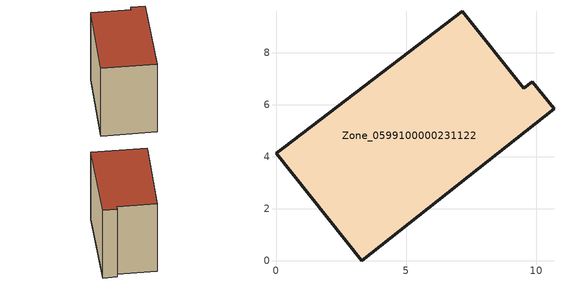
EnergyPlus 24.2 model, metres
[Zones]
Zone_0599100000231122
 floor ground (C_G): 0,4.14 0.31,4.36 7.15,9.6 9.52,6.63 9.85,6.89 10.68,5.85 3.3,0 z0
 wall outside (C_F): 10.68,5.85 9.85,6.89 9.52,6.63 7.15,9.6 0.31,4.36 0,4.14 3.3,0 10.68,5.85 z0:7.73
 roof outside (C_R): 0.31,4.36 0,4.14 3.3,0 10.68,5.85 9.85,6.89 9.52,6.63 7.15,9.6 z7.73
[BUILDING]
Pand.0599100000231122: North Axis=0; Terrain=City; Loads Convergence Tolerance Value=0.04; Temperature Convergence Tolerance Value=0.4; Solar Distribution=FullExterior; Maximum Number of Warmup Days=25; Minimum Number of Warmup Days=1
[Site:Location]
Rotterdam.The.Hague.AP_ZH_NLD Design_Conditions: Latitude=51.96; Longitude=4.45; Time Zone=1; Elevation=-4.5
[SITE:GROUNDTEMPERATURE:BUILDINGSURFACE]
18, 18, 18, 18, 18, 18, 18, 18, 18, 18, 18, 18
[MATERIAL] Thermal Absorptance=0.9; Solar Absorptance=0.7; Visible Absorptance=0.7
Name | Roughness | Thickness | Conductivity | Density | Specific Heat
G.TI.1975-1991 | MediumSmooth | 0.15 | 0.288461 | 540 | 1210
F.TI.1975-1991 | Rough | 0.3 | 0.230769 | 1920 | 840
R.TI.1975-1991 | MediumRough | 0.2 | 0.153846 | 1500 | 1000
[CONSTRUCTION]
C_G: G.TI.1975-1991
C_F: F.TI.1975-1991
C_R: R.TI.1975-1991
[ZONE]
Zone_0599100000231122: Type=1; Multiplier=1; Ceiling Height=Autocalculate; Volume=Autocalculate; Floor Area=autocalculate; Part of Total Floor Area=Yes
[ZONEINFILTRATION:DESIGNFLOWRATE]
Infil_Zone_0599100000231122: Zone or ZoneList or Space or SpaceList=Zone_0599100000231122; Schedule=AlwaysOn; Design Flow Rate Calculation Method=Flow/Area; Flow Rate per Floor Area=0.003; Constant Term Coefficient=1; Temperature Term Coefficient=0; Velocity Term Coefficient=0; Velocity Squared Term Coefficient=0
[HVACTEMPLATE:ZONE:IDEALLOADSAIRSYSTEM]
Zone_0599100000231122: Maximum Heating Supply Air Temperature=50; Minimum Cooling Supply Air Temperature=13; Maximum Heating Supply Air Humidity Ratio=0.0156; Minimum Cooling Supply Air Humidity Ratio=0.0077; Heating Limit=NoLimit; Cooling Limit=NoLimit; Dehumidification Control Type=ConstantSensibleHeatRatio; Cooling Sensible Heat Ratio=0.7; Dehumidification Setpoint=60; Humidification Control Type=None; Humidification Setpoint=30; Outdoor Air Method=None; Outdoor Air Flow Rate per Person=0.00944; Outdoor Air Flow Rate per Zone Floor Area=0; Outdoor Air Flow Rate per Zone=0; Demand Controlled Ventilation Type=None; Outdoor Air Economizer Type=NoEconomizer; Heat Recovery Type=None; Sensible Heat Recovery Effectiveness=0.7; Latent Heat Recovery Effectiveness=0.65
[ZONECONTROL:THERMOSTAT]
ThermostatControl_Zone_0599100000231122: Zone or ZoneList=Zone_0599100000231122; Control Type Schedule=DualSetpointControlType; Control 1=Thermostat_Zone_0599100000231122; Temperature Difference Between Cutout And Setpoint=0
[THERMOSTATSETPOINT:DUALSETPOINT]
Thermostat_Zone_0599100000231122: Heating Setpoint Temperature Schedule=HeatingSetpoint_Zone_0599100000231122; Cooling Setpoint Temperature Schedule=CoolingSetpoint_Zone_0599100000231122
[SCHEDULE:COMPACT]
HeatingSetpoint_Zone_0599100000231122: Through: 12/31, For: AllDays, Until: 24:00, 21
CoolingSetpoint_Zone_0599100000231122: Through: 12/31, For: AllDays, Until: 24:00, 24
DualSetpointControlType: Through: 12/31, For: AllDays, Until: 24:00, 4
AlwaysOn: Through: 12/31, For: AllDays, Until: 24:00, 1
